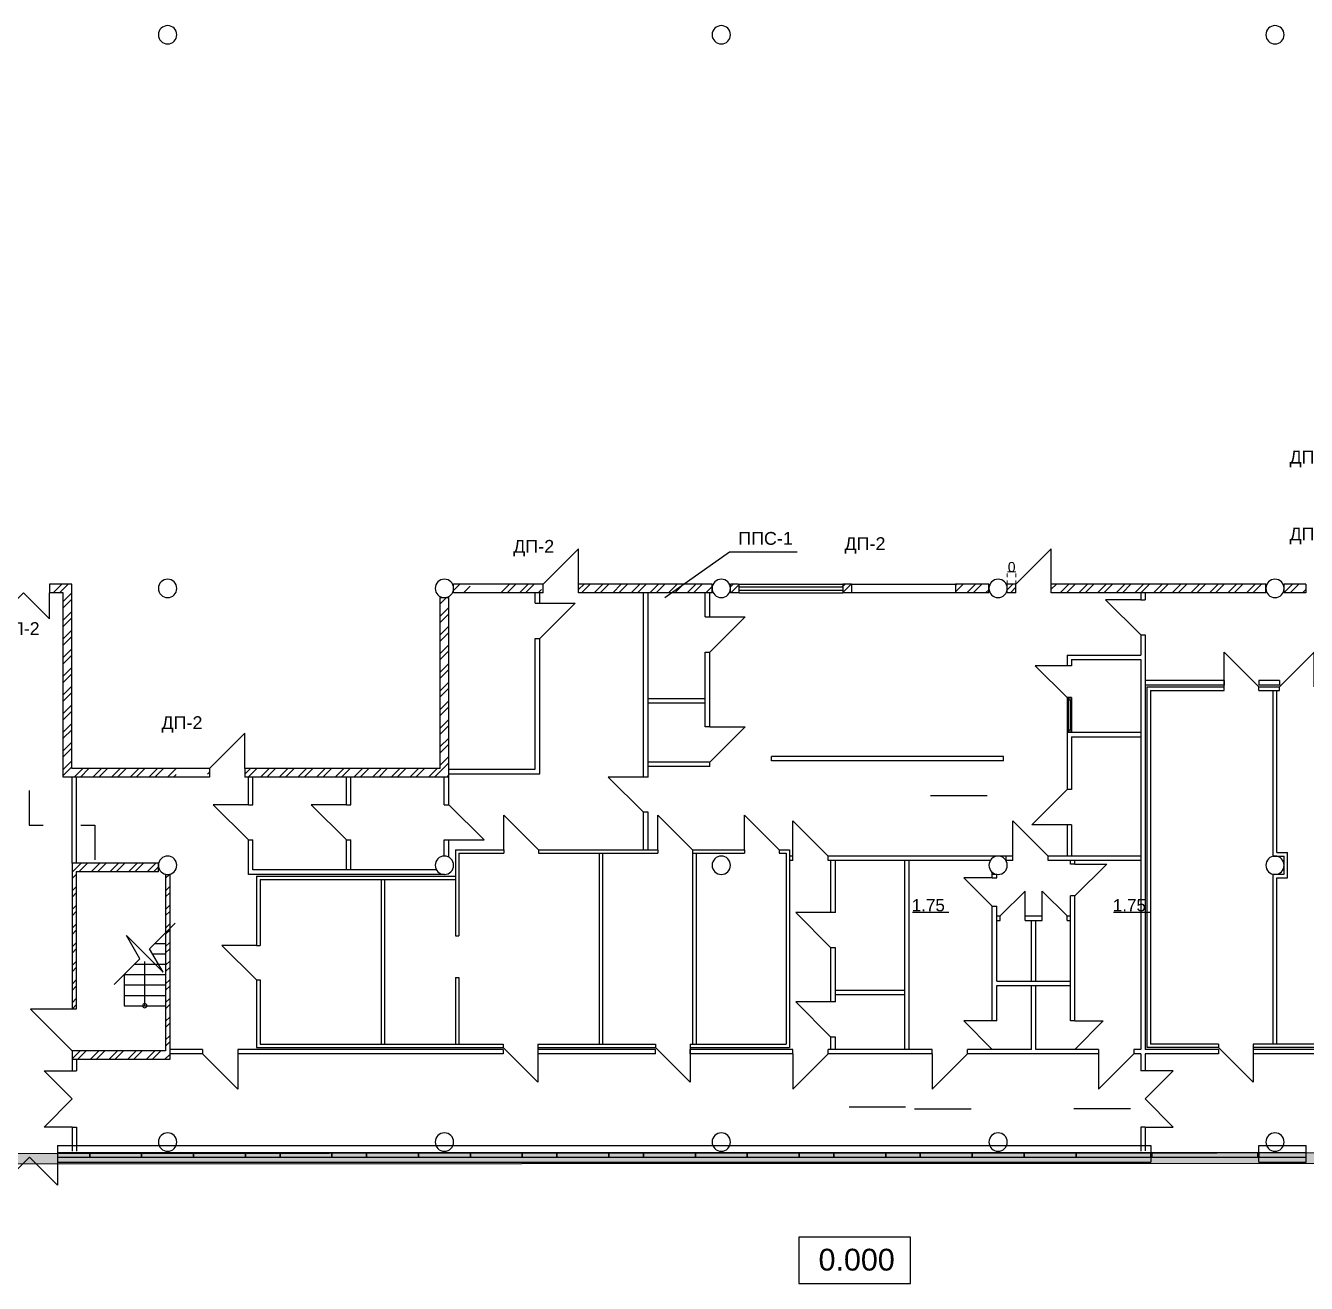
# Model space of a CAD drawing. Header units: metres. Extents: x 183920 to 188551, y 20757 to 23715.
# Drawn here: x 184349.26 to 184386.27, y 20823.28 to 20859.63 of the extents above; entities that cross this region are included whole.
import ezdxf

# ---------------------------------------------------------------- set-up
doc = ezdxf.new("R2010")
doc.units = ezdxf.units.M
for name, pattern in [('RayonDimensionSideLines', [0.02, 0, -0.02]), ('Style_11', [0]), ('Style_19', [0]), ('Style_24', [0]), ('Wall Style 01', [0])]:
    doc.linetypes.add(name, pattern=pattern)
for name, color, linetype, true_color in [('0_1', 7, 'Continuous', 0x000000), ('brick', 12, 'Continuous', 0xbd0000), ('COLON', 5, 'Continuous', 0x0000ff), ('COOL', 4, 'Continuous', 0x00ffff), ('DOORS', 8, 'Continuous', 0x414141), ('DRAW', 7, 'Continuous', 0xffffff), ('FIRE', 6, 'Continuous', 0xff00ff), ('GKL', 5, 'Continuous', 0x0000ff), ('Glass', 4, 'Continuous', 0x00ffff), ('MONOLIT', 7, 'Continuous', 0x691639), ('S', 2, 'Continuous', 0xffff00), ('SENDVICH', 2, 'Continuous', 0xffff00), ('TEXT', 2, 'Continuous', 0xffff00), ('WALL', 7, 'Continuous', 0x000000), ('Walls', 7, 'Continuous', 0x68db4c)]:
    doc.layers.add(name, color=color, linetype=linetype, true_color=true_color)
doc.styles.add('Style_11', font='', dxfattribs={"height": 0.351624})
doc.styles.add('Style_14', font='', dxfattribs={"height": 0.63})
doc.styles.add('Style_30', font='', dxfattribs={"height": 0.288})
doc.styles.add('Style_9', font='', dxfattribs={"height": 0.3708534375})
doc.styles.get('Style_11').set_extended_font_data('arial')
doc.styles.get('Style_14').set_extended_font_data('arial')
doc.styles.get('Style_30').set_extended_font_data('arial')
doc.styles.get('Style_9').set_extended_font_data('arial')
doc.dimstyles.new('Style_10', dxfattribs={"dimtxt": 0.288, "dimasz": 0.002, "dimexe": 0.002, "dimexo": 0, "dimgap": 0.001, "dimtad": 0, "dimtih": 1, "dimtoh": 1, "dimdec": 0, "dimrnd": 1, "dimzin": 0, "dimdsep": 46, "dimtxsty": 'Style_30', "dimcen": 0.09, "dimadec": 0, "dimazin": 0, "dimtfac": 1, "dimtdec": 4, "dimtix": 1, "dimtofl": 0, "dimtmove": 2, "dimatfit": 3, "dimfxl": 1, "dimtolj": 1, "dimtzin": 0, "dimlwd": 5, "dimlwe": 5, "dimarcsym": 0})
pattern_1 = [(45, (-3.600000000000116, 82), (-0.2694076836320746, 0.2694076836320746), []), (45, (-3.420394800000009, 82), (-0.2694076836320746, 0.2694076836320746), [])]

# ---------------------------------------------------------------- blocks, each defined once
blk = doc.blocks.new('*D52')
at = {"layer": 'brick', "color": 0, "linetype": 'RayonDimensionSideLines', "lineweight": 5}
for p, q in [((184377.6324337187, 20843.48854259391), (184377.6324337187, 20843.84037235949)), ((184377.8824337187, 20843.48854259391), (184377.8824337187, 20843.84037235949))]:
    blk.add_line(p, q, dxfattribs=at)
at = {"layer": 'brick', "color": 0, "lineweight": 5}
blk.add_line((184377.8804337186, 20843.83837235949), (184377.6344337187, 20843.83837235949), dxfattribs=at)
at = {"layer": 'brick', "color": 0}
for points in [[(184377.6344337187, 20843.83870569283), (184377.6344337187, 20843.83803902616), (184377.6324337187, 20843.83837235949)], [(184377.8804337186, 20843.83803902616), (184377.8804337186, 20843.83870569283), (184377.8824337187, 20843.83837235949)]]:
    blk.add_solid(points, dxfattribs=at)
at = {"layer": 'Defpoints', "color": 0}
for p in [(184377.6324337187, 20843.83837235949), (184377.6324337187, 20843.48854259391), (184377.8824337187, 20843.48854259391)]:
    blk.add_point(p, dxfattribs=at)
at = {"layer": 'brick', "color": 0, "insert": (184377.7574337187, 20843.98337235949), "char_height": 0.288, "attachment_point": 5, "rotation": 180, "style": 'Style_30'}
blk.add_mtext('\\A1;0 ', dxfattribs=at)

msp = doc.modelspace()

# ---------------------------------------------------------------- hatches: boundary and pattern name
at = {"layer": 'DRAW'}
h = msp.add_hatch(dxfattribs=at)
h.set_pattern_fill('PATTERN_0', color=256, scale=0.04, style=0, pattern_type=2)
h.set_pattern_definition(pattern_1)
h.paths.add_polyline_path([(184350.5974337186, 20843.48654259391), (184349.9974337186, 20843.48654259391), (184349.9974337186, 20843.23654259391), (184350.3474337186, 20843.23654259391), (184350.3474337186, 20837.91154260079), (184353.6160414411, 20837.91154260079), (184353.6160414411, 20838.16154260079), (184350.5974337186, 20838.16154260079), (184350.5974337186, 20843.48654259391)], flags=0)
h = msp.add_hatch(dxfattribs=at)
h.set_pattern_fill('PATTERN_0', color=256, scale=0.04, style=0, pattern_type=2)
h.set_pattern_definition(pattern_1)
h.paths.add_polyline_path([(184367.931274193, 20843.23654259391), (184365.2424337186, 20843.23654259391), (184365.2424337186, 20843.48654259391), (184368.2859442667, 20843.48654259391), (184367.931274193, 20843.23654259391)], flags=0)
edge = h.paths.add_edge_path(flags=0)
edge.add_arc((184369.3674337187, 20843.3615425939), 0.2649999999999503, 151.8554186882178, 179.999999997116, ccw=False)
edge.add_line((184369.1337672897, 20843.48654259391), (184368.2859442667, 20843.48654259391))
edge.add_line((184368.2859442667, 20843.48654259391), (184367.931274193, 20843.23654259391))
edge.add_line((184367.931274193, 20843.23654259391), (184369.1337672897, 20843.23654259391))
edge.add_arc((184369.3674337187, 20843.36154259392), 0.265000000004095, 180.0000000031086, 208.1445813115575, ccw=False)
edge.add_line((184369.1024337187, 20843.36154259391), (184369.1024337187, 20843.36154259391))
h.paths.add_polyline_path([(184364.1674335705, 20843.23654259391), (184363.0115756898, 20843.23654259391), (184363.0115756898, 20843.48654259391), (184364.1674335705, 20843.48654259391), (184364.1674335705, 20843.23654259391)], flags=0)
edge = h.paths.add_edge_path(flags=0)
edge.add_line((184362.1115756898, 20843.48654259391), (184361.6011001476, 20843.48654259391))
edge.add_arc((184361.3674337187, 20843.36154259395), 0.2649999999854638, -9.664120170782553e-09, 28.144581299227127, ccw=False)
edge.add_arc((184361.3674337187, 20843.36154259387), 0.2649999999902037, -28.144581298970195, 9.40707423069398e-09, ccw=False)
edge.add_line((184361.6011001476, 20843.23654259391), (184362.1115756898, 20843.23654259391))
edge.add_line((184362.1115756898, 20843.23654259391), (184362.1115756898, 20843.48654259391))
edge.add_line((184362.1115756898, 20843.48654259391), (184362.1115756898, 20843.48654259391))
edge = h.paths.add_edge_path(flags=0)
edge.add_line((184369.8514606817, 20843.48654259391), (184369.6011001476, 20843.48654259391))
edge.add_arc((184369.3674337187, 20843.36154259395), 0.2649999999853331, -9.671225598140154e-09, 28.14458129923412, ccw=False)
edge.add_arc((184369.3674337187, 20843.36154259387), 0.2649999999894779, -28.144581299009474, 9.44652356338338e-09, ccw=False)
edge.add_line((184369.6011001476, 20843.23654259391), (184369.8514606817, 20843.23654259391))
edge.add_line((184369.8514606817, 20843.23654259391), (184369.8514606817, 20843.48654259391))
edge.add_line((184369.8514606817, 20843.48654259391), (184369.8514606817, 20843.48654259391))
h = msp.add_hatch(dxfattribs=at)
h.set_pattern_fill('PATTERN_0', color=256, scale=0.04, style=0, pattern_type=2)
h.set_pattern_definition(pattern_1)
edge = h.paths.add_edge_path(flags=0)
edge.add_arc((184385.3674337187, 20843.3615425939), 0.2650000000072795, 151.8554186886151, 179.9999999975054)
edge.add_arc((184385.3674337187, 20843.36154259392), 0.2650000000022587, 180.000000003009, 208.144581311657)
edge.add_line((184385.1337672897, 20843.23654259391), (184378.9024337186, 20843.23654259391))
edge.add_line((184378.9024337186, 20843.23654259391), (184378.9024337186, 20843.48654259391))
edge.add_line((184378.9024337186, 20843.48654259391), (184385.1337672897, 20843.48654259391))
edge.add_line((184385.1337672897, 20843.48654259391), (184385.1337672897, 20843.48654259391))
edge = h.paths.add_edge_path(flags=0)
edge.add_arc((184377.3674337187, 20843.3615425939), 0.2649999999997326, 151.855418688206, 179.9999999971278)
edge.add_arc((184377.3674337187, 20843.36154259392), 0.2650000000033765, 180.0000000030697, 208.1445813115965)
edge.add_line((184377.1337672897, 20843.23654259391), (184374.1314606817, 20843.23654259391))
edge.add_line((184374.1314606817, 20843.23654259391), (184376.1324337187, 20843.23654260872))
edge.add_line((184376.1324337187, 20843.23654260872), (184376.1324337187, 20843.48654259391))
edge.add_line((184376.1324337187, 20843.48654259391), (184377.1337672897, 20843.48654259391))
edge.add_line((184377.1337672897, 20843.48654259391), (184377.1337672897, 20843.48654259391))
edge = h.paths.add_edge_path(flags=0)
edge.add_line((184386.2630085959, 20843.48654259391), (184385.6011001476, 20843.48654259391))
edge.add_arc((184385.3674337187, 20843.36154259396), 0.2649999999927277, -1.0057021881948458e-08, 28.144581298833316, ccw=False)
edge.add_arc((184385.3674337187, 20843.36154259387), 0.2649999999877067, -28.144581299105482, 9.542475254420424e-09, ccw=False)
edge.add_line((184385.6011001476, 20843.23654259391), (184386.2630085959, 20843.23654259391))
edge.add_line((184386.2630085959, 20843.23654259391), (184386.2630085959, 20843.48654259391))
edge.add_line((184386.2630085959, 20843.48654259391), (184386.2630085959, 20843.48654259391))
h.paths.add_polyline_path([(184373.1324337187, 20843.23654259391), (184372.8514606817, 20843.23654259391), (184372.8514606817, 20843.48654259391), (184373.1324337187, 20843.48654259391), (184373.1324337187, 20843.23654259391)], flags=0)
edge = h.paths.add_edge_path(flags=0)
edge.add_line((184377.8824337187, 20843.23654259391), (184377.6011001476, 20843.23654259391))
edge.add_arc((184377.3674337187, 20843.36154259387), 0.264999999988752, 331.8554187009511, 360.0000000094858)
edge.add_arc((184377.3674337187, 20843.36154259396), 0.2649999999924517, 359.9999999899281, 388.1445812988484)
edge.add_line((184377.6011001476, 20843.48654259391), (184377.8824337187, 20843.48654259391))
edge.add_line((184377.8824337187, 20843.48654259391), (184377.8824337187, 20843.23654259391))
edge.add_line((184377.8824337187, 20843.23654259391), (184377.8824337187, 20843.23654259391))
edge.add_line((184377.8824337187, 20843.23654259391), (184377.8824337187, 20843.23654259391))
h = msp.add_hatch(dxfattribs=at)
h.set_pattern_fill('PATTERN_0', color=256, scale=0.04, style=0, pattern_type=2)
h.set_pattern_definition(pattern_1)
edge = h.paths.add_edge_path(flags=0)
edge.add_line((184361.4924337186, 20837.91154260079), (184355.5974337186, 20837.91154260079))
edge.add_line((184355.5974337186, 20837.91154260079), (184355.5974337186, 20838.16154260079))
edge.add_line((184355.5974337186, 20838.16154260079), (184361.2424337186, 20838.16154260079))
edge.add_line((184361.2424337186, 20838.16154260079), (184361.2424337186, 20843.127876165))
edge.add_arc((184361.3674337186, 20843.36154259391), 0.2649999999983649, 241.8554186904713, 298.1445813078611)
edge.add_line((184361.4924337186, 20843.127876165), (184361.4924337186, 20837.91154260079))
edge.add_line((184361.4924337186, 20837.91154260079), (184361.4924337186, 20837.91154260079))
h.paths.add_polyline_path([(184354.6974337187, 20838.16154260079), (184354.5774337187, 20838.16154260079), (184354.5774337187, 20837.91154260079), (184354.5160414411, 20837.91154260079), (184354.5160414411, 20838.16154260079), (184355.5714721802, 20838.16154260079), (184354.6974337187, 20838.16154260079), (184354.6974337187, 20838.16154260079)], flags=0)
h = msp.add_hatch(dxfattribs=at)
h.set_pattern_fill('PATTERN_0', color=256, scale=0.04, style=0, pattern_type=2)
h.set_pattern_definition(pattern_1)
h.paths.add_polyline_path([(184350.6074337187, 20830.00154259391), (184350.6074337187, 20829.75154259391), (184353.4274337187, 20829.75154259391), (184353.4274337187, 20835.09654259391), (184353.3674337186, 20835.09654259391), (184353.3074337186, 20835.09654259391), (184353.3074337186, 20830.00154259391), (184350.6074337187, 20830.00154259391)], flags=0)
h.paths.add_polyline_path([(184350.6074337187, 20835.42154259391), (184353.1024337187, 20835.42154259391), (184353.1024337187, 20835.36154259391), (184353.1024337187, 20835.17154259391), (184350.7274337187, 20835.17154259391), (184350.7274337187, 20831.20154259391), (184350.6074337187, 20831.20154259391), (184350.6074337187, 20835.42154259391)], flags=0)
at = {"layer": 'Walls', "transparency": 33554483}
msp.add_hatch(color=256, dxfattribs=at).paths.add_polyline_path([(184280.7873232882, 20827.01502501898), (184280.7874337187, 20826.7150250393), (184418.8040000001, 20826.765829159), (184419.1040000001, 20826.76593958948), (184434.9920000002, 20826.7717879878), (184435.2920000002, 20826.77189841828), (184458.9324340002, 20826.7806005), (184458.9323235697, 20827.08060047967), (184435.2920000002, 20827.0718984386), (184434.9920000002, 20827.07178800812), (184281.0874335005, 20827.01513549003), (184280.7873232882, 20827.01502501898)], flags=0)

# ---------------------------------------------------------------- linework, layer by layer
at = {"layer": '0_1', "linetype": 'Style_19'}
for points in [[(184351.8245910062, 20831.91869988144), (184352.5660123624, 20832.66012123767), (184352.1796420319, 20833.32933428066), (184353.2352254054, 20832.27375090716), (184352.8488550749, 20832.94296395015), (184353.5902764311, 20833.68438530638)], [(184352.930504733, 20832.80154259391), (184353.3074337186, 20832.80154259391)], [(184353.0074337187, 20833.10154259391), (184353.3074337186, 20833.10154259391)], [(184352.4074337186, 20832.50154259391), (184353.3074337186, 20832.50154259391)], [(184352.7074337187, 20831.30154259391), (184352.7074337187, 20831.58090276266), (184352.7074337187, 20832.58090276266)], [(184352.1074337187, 20832.20154259391), (184352.1074337187, 20831.30154259391)], [(184352.1074337187, 20832.20154259391), (184353.3074337186, 20832.20154259391)], [(184352.1074337187, 20831.90154259391), (184353.3074337186, 20831.90154259391)], [(184352.1074337187, 20831.60154259391), (184353.3074337186, 20831.60154259391)], [(184352.1074337187, 20831.30154259391), (184353.3074337186, 20831.30154259391)]]:
    msp.add_lwpolyline(points, dxfattribs=at)
msp.add_lwpolyline([(184352.6474337186, 20831.30154259391, 1), (184352.7674337187, 20831.30154259391, 1), (184352.6474337186, 20831.30154259391)], format="xyb", close=True, dxfattribs=at)
at = {"layer": 'brick', "linetype": 'Style_19'}
for points in [[(184350.5974337186, 20843.48654259391), (184349.9574337187, 20843.48654259391)], [(184349.9574337187, 20843.48654260071), (184349.9574337187, 20843.23654259391)], [(184350.5974337186, 20838.16154260079), (184350.5974337186, 20843.48654259391)], [(184361.6324337187, 20843.23654259391), (184361.6324337187, 20843.48654259391)], [(184364.2224337186, 20843.48654259391), (184361.6324337187, 20843.48654259391)], [(184364.2224337186, 20843.23654259391), (184364.2224337186, 20843.48654259391)], [(184369.1024337187, 20843.48654259391), (184365.2424337186, 20843.48654259391)], [(184365.2424337186, 20843.23654259391), (184365.2424337186, 20843.48654259391)], [(184369.1024337187, 20843.23654259391), (184369.1024337187, 20843.48654259391)], [(184369.8514606817, 20843.48654259391), (184369.6324337187, 20843.48654259391)], [(184369.6324337187, 20843.23654259391), (184369.6324337187, 20843.48654259391)], [(184369.8514606817, 20843.48654260928), (184372.8824337187, 20843.48654260928)], [(184369.8824337187, 20843.23654259391), (184369.8824337187, 20843.48654259391)], [(184373.1324337187, 20843.48654259391), (184372.8824337187, 20843.48654259391)], [(184372.8824337187, 20843.48654260928), (184372.8824337187, 20843.23654260872)], [(184373.1324337187, 20843.48654260928), (184373.1324337187, 20843.23654260872)], [(184373.1324337187, 20843.48654260928), (184376.1324337187, 20843.48654260928)], [(184377.1024337187, 20843.48654259391), (184376.1324337187, 20843.48654259391)], [(184376.1324337187, 20843.48654260928), (184376.1324337187, 20843.23654260872)], [(184377.1024337187, 20843.23654259391), (184377.1024337187, 20843.48654259391)], [(184377.8824337187, 20843.48654259391), (184377.6324337187, 20843.48654259391)], [(184377.6324337187, 20843.23654259391), (184377.6324337187, 20843.48654259391)], [(184377.8824337187, 20843.23654259391), (184377.8824337187, 20843.48654259391)], [(184378.9024337186, 20843.23654259391), (184378.9024337186, 20843.48654259391)], [(184385.1024337187, 20843.48654259391), (184378.9024337186, 20843.48654259391)], [(184385.1024337187, 20843.23654259391), (184385.1024337187, 20843.48654259391)], [(184386.2630085959, 20843.48654259391), (184385.6324337187, 20843.48654259391)], [(184385.6324337187, 20843.23654259391), (184385.6324337187, 20843.48654259391)], [(184386.2630085959, 20843.48654261219), (184386.2630085959, 20843.23654261219)], [(184350.3474337186, 20843.23654259391), (184349.9574337187, 20843.23654259391)], [(184350.3474337186, 20837.91154260079), (184350.3474337186, 20843.23654259391)], [(184364.2224337186, 20843.23654259391), (184361.6324337187, 20843.23654259391)], [(184369.1024337187, 20843.23654259391), (184365.2424337186, 20843.23654259391)], [(184369.8824337187, 20843.23654259391), (184369.6324337187, 20843.23654259391)], [(184369.8824337187, 20843.23654259391), (184372.8824337187, 20843.23654261988)], [(184373.1324337187, 20843.23654259391), (184372.8824337187, 20843.23654259391)], [(184376.1324337187, 20843.23654260872), (184373.1324337187, 20843.23654260872)], [(184377.1024337187, 20843.23654259391), (184376.1324337187, 20843.23654259391)], [(184377.8824337187, 20843.23654259391), (184377.6324337187, 20843.23654259391)], [(184385.1024337187, 20843.23654259391), (184378.9024337186, 20843.23654259391)], [(184386.2630085959, 20843.23654259391), (184385.6324337187, 20843.23654259391)], [(184361.2424337186, 20838.16154260079), (184361.2424337186, 20843.09654259391)], [(184361.2424337186, 20843.09654259391), (184361.4924337186, 20843.09654259391)], [(184361.4924337186, 20837.91154260079), (184361.4924337186, 20843.09654259391)], [(184354.5774337187, 20838.16154260079), (184350.5974337186, 20838.16154260079)], [(184354.5774337187, 20838.16154260079), (184354.5774337187, 20837.91154260079)], [(184361.2424337186, 20838.16154260079), (184355.5974337186, 20838.16154260079)], [(184355.5974337186, 20838.16154260079), (184355.5974337186, 20837.91154260079)], [(184354.5774337187, 20837.91154260079), (184350.3474337186, 20837.91154260079)], [(184361.4924337186, 20837.91154260079), (184355.5974337186, 20837.91154260079)], [(184350.6074337187, 20835.42154259391), (184350.6074337187, 20831.20154259391)], [(184353.1024337187, 20835.42154259391), (184350.6074337187, 20835.42154259391)], [(184353.1024337187, 20835.17154259391), (184353.1024337187, 20835.42154259391)], [(184350.7274337187, 20835.17154259391), (184350.7274337187, 20831.20154259391)], [(184353.1024337187, 20835.17154259391), (184350.7274337187, 20835.17154259391)], [(184353.3074337186, 20835.09654259391), (184353.4274337187, 20835.09654259391)], [(184353.3074337186, 20835.09654259391), (184353.3074337186, 20830.00154259391)], [(184353.4274337187, 20835.09654259391), (184353.4274337187, 20829.75154259391)], [(184350.7274337187, 20831.20154259391), (184350.6074337187, 20831.20154259391)], [(184350.6074337187, 20830.00154259391), (184350.6074337187, 20829.75154259391)], [(184353.3074337186, 20830.00154259391), (184350.6074337187, 20830.00154259391)], [(184353.4274337187, 20830.00154259391), (184353.4274337187, 20829.75154259391)], [(184353.4274337187, 20829.75154259391), (184350.6074337187, 20829.75154259391)]]:
    msp.add_lwpolyline(points, dxfattribs=at)
at = {"layer": 'COLON', "linetype": 'Style_19'}
for points in [[(184353.1024337187, 20859.36154259391, 0.9999999999999999), (184353.6324337187, 20859.36154259391, 0.9999999999999999), (184353.1024337187, 20859.36154259391)], [(184369.1024337187, 20859.36154259391, 0.9999999999999999), (184369.6324337187, 20859.36154259391, 0.9999999999999999), (184369.1024337187, 20859.36154259391)], [(184385.1024337187, 20859.36154259391, 0.9999999999999999), (184385.6324337187, 20859.36154259391, 0.9999999999999999), (184385.1024337187, 20859.36154259391)], [(184353.1024337187, 20843.36154259391, 0.9999999999999999), (184353.6324337187, 20843.36154259391, 0.9999999999999999), (184353.1024337187, 20843.36154259391)], [(184361.1024337187, 20843.36154259391, 0.9999999999999999), (184361.6324337187, 20843.36154259391, 0.9999999999999999), (184361.1024337187, 20843.36154259391)], [(184369.1024337187, 20843.36154259391, 0.9999999999999999), (184369.6324337187, 20843.36154259391, 0.9999999999999999), (184369.1024337187, 20843.36154259391)], [(184377.1024337187, 20843.36154259391, 0.9999999999999999), (184377.6324337187, 20843.36154259391, 0.9999999999999999), (184377.1024337187, 20843.36154259391)], [(184385.1024337187, 20843.36154259391, 0.9999999999999999), (184385.6324337187, 20843.36154259391, 0.9999999999999999), (184385.1024337187, 20843.36154259391)], [(184353.1024337187, 20835.36154259391, 0.9999999999999999), (184353.6324337187, 20835.36154259391, 0.9999999999999999), (184353.1024337187, 20835.36154259391)], [(184361.1024337187, 20835.36154259391, 0.9999999999999999), (184361.6324337187, 20835.36154259391, 0.9999999999999999), (184361.1024337187, 20835.36154259391)], [(184369.1024337187, 20835.36154259391, 0.9999999999999999), (184369.6324337187, 20835.36154259391, 0.9999999999999999), (184369.1024337187, 20835.36154259391)], [(184377.1024337187, 20835.36154259391, 0.9999999999999999), (184377.6324337187, 20835.36154259391, 0.9999999999999999), (184377.1024337187, 20835.36154259391)], [(184385.1024337187, 20835.36154259391, 0.9999999999999999), (184385.6324337187, 20835.36154259391, 0.9999999999999999), (184385.1024337187, 20835.36154259391)], [(184353.1024337187, 20827.36154259391, 0.9999999999999999), (184353.6324337187, 20827.36154259391, 0.9999999999999999), (184353.1024337187, 20827.36154259391)], [(184361.1024337187, 20827.36154259391, 0.9999999999999999), (184361.6324337187, 20827.36154259391, 0.9999999999999999), (184361.1024337187, 20827.36154259391)], [(184369.1024337187, 20827.36154259391, 0.9999999999999999), (184369.6324337187, 20827.36154259391, 0.9999999999999999), (184369.1024337187, 20827.36154259391)], [(184377.1024337187, 20827.36154259391, 0.9999999999999999), (184377.6324337187, 20827.36154259391, 0.9999999999999999), (184377.1024337187, 20827.36154259391)], [(184385.1024337187, 20827.36154259391, 0.9999999999999999), (184385.6324337187, 20827.36154259391, 0.9999999999999999), (184385.1024337187, 20827.36154259391)]]:
    msp.add_lwpolyline(points, format="xyb", close=True, dxfattribs=at)
at = {"layer": 'COOL', "linetype": 'Style_19'}
for points in [[(184383.9024337186, 20840.51654259391), (184383.9024337186, 20841.51654259391), (184384.9024337186, 20840.51654259391)], [(184386.5024337186, 20840.51654259391), (184386.5024337186, 20841.51654259391), (184385.5024337186, 20840.51654259391)], [(184381.6674337187, 20840.51654259391), (184383.9024337186, 20840.51654259391)], [(184381.6674337187, 20840.51654259391), (184381.6674337187, 20830.09155775224)], [(184383.9024337186, 20840.41654259391), (184383.9024337186, 20840.51654259391)], [(184384.9024337186, 20840.51654259391), (184385.5024337186, 20840.51654259391)], [(184384.9024337186, 20840.41654259391), (184384.9024337186, 20840.51654259391)], [(184385.5024337186, 20840.41654259391), (184385.5024337186, 20840.51654259391)], [(184381.7674337187, 20840.41654259391), (184381.7674337187, 20830.19155775224)], [(184381.7674337187, 20840.41654259391), (184383.9024337186, 20840.41654259391)], [(184384.9024337186, 20840.41654259391), (184385.5024337186, 20840.41654259391)], [(184385.3174337187, 20835.62654259391), (184385.3174337187, 20840.41654259391)], [(184385.4174337187, 20835.72654259391), (184385.4174337187, 20840.41654259391)], [(184363.0824337187, 20835.81115942745), (184363.0824337187, 20836.81115942745), (184364.0824337187, 20835.81115942745)], [(184367.5374702855, 20835.81115942745), (184367.5374702855, 20836.81115942745), (184368.5374702855, 20835.81115942745)], [(184370.0374702855, 20835.81115942745), (184370.0374702855, 20836.81115942745), (184371.0374702855, 20835.81115942745)], [(184361.6824337186, 20835.81115942745), (184363.0824337187, 20835.81115942745)], [(184361.6824337186, 20835.81115942745), (184361.6824337186, 20833.32154259391)], [(184361.7824337186, 20835.71115942745), (184361.7824337186, 20833.32154259391)], [(184361.7824337186, 20835.71115942745), (184363.0824337187, 20835.71115942745)], [(184363.0824337187, 20835.81115942745), (184363.0824337187, 20835.71115942745)], [(184364.0824337187, 20835.81115942745), (184367.5374702855, 20835.81115942745)], [(184364.0824337187, 20835.81115942745), (184364.0824337187, 20835.71115942745)], [(184364.0824337187, 20835.71115942745), (184367.5374702855, 20835.71115942745)], [(184365.8374702855, 20835.71115942745), (184365.8374702855, 20830.19154260613)], [(184365.9374702855, 20835.71115942745), (184365.9374702855, 20830.19154260613)], [(184367.5374702855, 20835.81115942745), (184367.5374702855, 20835.71115942745)], [(184368.5374702855, 20835.81115942745), (184370.0374702855, 20835.81115942745)], [(184368.5374702855, 20835.81115942745), (184368.5374702855, 20830.19154260613)], [(184368.5374702855, 20835.71115942745), (184370.0374702855, 20835.71115942745)], [(184368.6374702855, 20835.71115942745), (184368.6374702855, 20830.19154260613)], [(184370.0374702855, 20835.81115942745), (184370.0374702855, 20835.71115942745)], [(184371.0374702855, 20835.81115942745), (184371.3374702855, 20835.81115942745)], [(184371.0374702855, 20835.81115942745), (184371.0374702855, 20835.71115942745)], [(184371.0374702855, 20835.71115942745), (184371.2374702855, 20835.71115942745)], [(184371.2374702855, 20835.71115942745), (184371.2374702855, 20830.19154260613)], [(184371.3374702855, 20835.81115942745), (184371.3374702855, 20830.09154260613)], [(184385.4174337187, 20835.72654259391), (184385.7324337187, 20835.72654259391)], [(184385.7324337187, 20835.00130232032), (184385.7324337187, 20835.72654259391)], [(184385.3174337187, 20835.62654259391), (184385.6324337187, 20835.62654259391)], [(184385.6324337187, 20835.10130232032), (184385.6324337187, 20835.62654259391)], [(184355.9374702855, 20835.04654259391), (184361.6824337186, 20835.04654259391)], [(184355.9374702855, 20835.04654259391), (184355.9374702855, 20833.04654259391)], [(184385.3174337187, 20835.10130232032), (184385.6324337187, 20835.10130232032)], [(184385.3174337187, 20830.19155775224), (184385.3174337187, 20835.10130232032)], [(184385.4174337187, 20835.00130232032), (184385.7324337187, 20835.00130232032)], [(184385.4174337187, 20830.19155775224), (184385.4174337187, 20835.00130232032)], [(184356.0374702855, 20834.94654259391), (184356.0374702855, 20833.04654259391)], [(184356.0374702855, 20834.94654259391), (184361.6824337186, 20834.94654259391)], [(184359.5374702855, 20834.94654259391), (184359.5374702855, 20830.19154260613)], [(184359.6374702855, 20834.94654259391), (184359.6374702855, 20830.19154260613)], [(184361.6824337186, 20833.32154259391), (184361.7824337186, 20833.32154259391)], [(184355.9374702855, 20833.04654259391), (184354.9374702855, 20833.04654259391), (184355.9374702855, 20832.04654259391)], [(184355.9374702855, 20833.04654259391), (184356.0374702855, 20833.04654259391)], [(184355.9374702855, 20832.04654259391), (184356.0374702855, 20832.04654259391)], [(184355.9374702855, 20832.04654259391), (184355.9374702855, 20830.09154260613)], [(184356.0374702855, 20832.04654259391), (184356.0374702855, 20830.19154260613)], [(184361.6824337186, 20832.12154259391), (184361.6824337186, 20830.19154260613)], [(184361.6824337186, 20832.12154259391), (184361.7824337186, 20832.12154259391)], [(184361.7824337186, 20832.12154259391), (184361.7824337186, 20830.19154260613)], [(184356.0374702855, 20830.19154260613), (184363.0675045173, 20830.19154260613)], [(184363.0675045173, 20830.19154260613), (184363.0675045173, 20830.09154260613)], [(184364.0675045173, 20830.19154260613), (184364.0675045173, 20830.09154260613)], [(184364.0675045173, 20830.19154260613), (184367.4675045173, 20830.19154260613)], [(184367.4675045173, 20830.19154260613), (184367.4675045173, 20830.09154260613)], [(184368.4675045173, 20830.19154260613), (184368.4675045173, 20830.09154260613)], [(184368.4675045173, 20830.19154260613), (184371.2374702855, 20830.19154260613)], [(184383.7374369218, 20830.19155775224), (184381.7674337187, 20830.19155775224)], [(184383.7374369218, 20830.19155775224), (184383.7374369218, 20830.09155775224)], [(184384.7374369218, 20830.19155775224), (184384.7374369218, 20830.09155775224)], [(184386.5374369218, 20830.19155775224), (184384.7374369218, 20830.19155775224)], [(184355.9374702855, 20830.09154260613), (184363.0675045173, 20830.09154260613)], [(184364.0675045173, 20830.09154260613), (184364.0675045173, 20829.09154260613), (184363.0675045173, 20830.09154260613)], [(184364.0675045173, 20830.09154260613), (184367.4675045173, 20830.09154260613)], [(184368.4675045173, 20830.09154260613), (184368.4675045173, 20829.09154260613), (184367.4675045173, 20830.09154260613)], [(184368.4675045173, 20830.09154260613), (184371.3374702855, 20830.09154260613)], [(184383.7374369218, 20830.09155775224), (184381.6674337187, 20830.09155775224)], [(184384.7374369218, 20830.09155775224), (184384.7374369218, 20829.09155775224), (184383.7374369218, 20830.09155775224)], [(184386.5374369218, 20830.09155775224), (184384.7374369218, 20830.09155775224)]]:
    msp.add_lwpolyline(points, dxfattribs=at)
at = {"layer": 'DOORS', "linetype": 'Style_24'}
for points in [[(184365.2424337186, 20843.48654259391), (184365.2424337186, 20844.50654259391), (184364.2224337186, 20843.48654259391)], [(184378.9024337186, 20843.48654259391), (184378.9024337186, 20844.50654259391), (184377.8824337187, 20843.48654259391)], [(184348.4574337187, 20843.23654259391), (184348.4574337255, 20842.48654259391), (184349.2074337187, 20843.23654260078), (184349.9574337255, 20842.48654260765), (184349.9574337187, 20843.23654260765)], [(184369.8824337187, 20843.411542609), (184372.8824337187, 20843.411542609)], [(184369.8824337187, 20843.311542609), (184372.8824337187, 20843.311542609)], [(184355.5974337186, 20838.16154260079), (184355.5974337186, 20839.18154260079), (184354.5774337187, 20838.16154260079)]]:
    msp.add_lwpolyline(points, dxfattribs=at)
at = {"layer": 'DOORS', "linetype": 'Style_19'}
for points in [[(184364.1224337186, 20842.93654259391), (184365.1424337187, 20842.93654259391), (184364.1224337186, 20841.91654259391)], [(184381.4874337187, 20843.03654259391), (184380.4674337186, 20843.03654259391), (184381.4874337187, 20842.01654259391)], [(184369.0324337186, 20842.53654259391), (184370.0524337187, 20842.53654259391), (184369.0324337186, 20841.51654259391)], [(184379.3574337187, 20841.12654259391), (184378.4374337186, 20841.12654259391), (184379.3574337187, 20840.20654259391)], [(184369.0324337186, 20839.36115942744), (184370.0524337187, 20839.36115942744), (184369.0324337186, 20838.34115942744)], [(184367.1224337186, 20837.91115942744), (184366.1024337187, 20837.91115942744), (184367.1224337186, 20836.89115942745)], [(184379.3574337187, 20836.52654259392), (184378.3374337186, 20836.52654259392), (184379.3574337187, 20837.54654259392)], [(184355.7024337187, 20837.11154260079), (184354.6824337186, 20837.11154260079), (184355.7024337187, 20836.09154260079)], [(184358.5324337186, 20837.11154260079), (184357.5124337187, 20837.11154260079), (184358.5324337186, 20836.09154260079)], [(184361.4924337186, 20836.09154260079), (184362.5124337187, 20836.09154260079), (184361.4924337186, 20837.11154260079)], [(184371.4374702855, 20835.62654259388), (184371.4374702855, 20836.64654259388), (184372.4574702855, 20835.62654259388)], [(184377.7954688037, 20835.62654259392), (184377.7954688037, 20836.64654259392), (184378.8154688037, 20835.62654259392)], [(184379.5874702855, 20835.39654259392), (184380.5074702855, 20835.39654259392), (184379.5874702855, 20834.47654259392)], [(184377.1974702855, 20834.99957327507), (184376.3774702855, 20834.99957327507), (184377.1974702855, 20834.17957327507)], [(184378.1474702855, 20833.89654259391), (184378.1474702855, 20834.61654259391), (184377.4274702855, 20833.89654259391)], [(184378.6374702855, 20833.89611280085), (184378.6374702855, 20834.61611280085), (184379.3574702855, 20833.89611280085)], [(184372.5374702855, 20833.99654259389), (184371.5174702855, 20833.99654259389), (184372.5374702855, 20832.97654259389)], [(184372.5374702856, 20831.41654259388), (184371.5174702856, 20831.41654259388), (184372.5374702856, 20830.39654259388)], [(184350.6074337187, 20831.20154259391), (184349.4074337186, 20831.20154259391), (184350.6074337187, 20830.00154259391)], [(184377.1974702855, 20830.86125721028), (184376.3774702855, 20830.86125720993), (184377.1974702859, 20830.04125721028)], [(184379.5834221487, 20830.86125721028), (184380.4034221487, 20830.86125720993), (184379.5834221483, 20830.04125721028)], [(184355.3974337186, 20829.91414106428), (184355.3974337186, 20828.89414106428), (184354.3774337186, 20829.91154260667)], [(184371.4374702855, 20829.9115426086), (184371.4374702857, 20828.8915426086), (184372.4574702855, 20829.91154260872)], [(184375.4574702855, 20829.91154260906), (184375.4574702855, 20828.89154260906), (184376.4774702855, 20829.91154260906)], [(184380.2674337187, 20829.91154260973), (184380.2674337187, 20828.89154260973), (184381.2874337187, 20829.91154260973)], [(184350.6074337187, 20827.79654260975), (184349.7974337187, 20827.79654260975), (184350.6074337187, 20828.60654260975), (184349.7974337187, 20829.41654260975), (184350.6074337187, 20829.41654260975)], [(184381.6174337186, 20827.79654260976), (184382.4274337187, 20827.79654260976), (184381.6174337186, 20828.60654260976), (184382.4274337187, 20829.41654260976), (184381.6174337186, 20829.41654260976)], [(184350.1874337186, 20826.92654259391), (184350.1874337186, 20826.11654259391), (184349.3774337186, 20826.92654259391), (184348.5674337187, 20826.11654259391), (184348.5674337187, 20826.92654259391)]]:
    msp.add_lwpolyline(points, dxfattribs=at)
msp.add_lwpolyline([(184381.8124337186, 20826.92654259391), (184384.8724337186, 20826.92654259391), (184384.8724337186, 20827.04654259391), (184381.8124337186, 20827.04654259391), (184381.8124337186, 20826.92654259391)], close=True, dxfattribs=at)
at = {"layer": 'FIRE', "linetype": 'Style_19'}
msp.add_lwpolyline([(184367.7366632727, 20843.09936516152), (184369.6055940071, 20844.4167378925), (184371.5555940071, 20844.4167378925)], dxfattribs=at)
at = {"layer": 'GKL', "linetype": 'Style_19'}
for points in [[(184363.9924337186, 20842.93654259391), (184363.9924337186, 20843.23654259391)], [(184364.1224337186, 20842.93654259391), (184364.1224337186, 20843.23654259391)], [(184367.1224337186, 20837.91115942744), (184367.1224337186, 20843.23654259391)], [(184367.2524337186, 20837.91115942744), (184367.2524337186, 20843.23654259391)], [(184368.9024337186, 20842.53654259391), (184368.9024337186, 20843.23654259391)], [(184369.0324337186, 20842.53654259391), (184369.0324337186, 20843.23654259391)], [(184381.4874337187, 20843.23654259391), (184381.4874337187, 20843.03654259391)], [(184381.6174337186, 20843.23654259391), (184381.6174337186, 20843.03654259391)], [(184363.9924337186, 20842.93654259391), (184364.1224337186, 20842.93654259391)], [(184381.4874337187, 20843.03654259391), (184381.6174337186, 20843.03654259391)], [(184368.9024337186, 20842.53654259391), (184369.0324337186, 20842.53654259391)], [(184381.4874337187, 20842.01654259391), (184381.6174337186, 20842.01654259391)], [(184381.4874337187, 20842.01654259391), (184381.4874337187, 20841.43654259391)], [(184381.6174337186, 20842.01654259391), (184381.6174337186, 20830.04154260625)], [(184363.9924337186, 20841.91654259391), (184364.1224337186, 20841.91654259391)], [(184363.9924337186, 20838.13654259391), (184363.9924337186, 20841.91654259391)], [(184364.1224337186, 20838.00654259391), (184364.1224337186, 20841.91654259391)], [(184368.9024337186, 20839.36115942744), (184368.9024337186, 20841.51654259391)], [(184368.9024337186, 20841.51654259391), (184369.0324337186, 20841.51654259391)], [(184369.0324337186, 20839.36115942744), (184369.0324337186, 20841.51654259391)], [(184379.3574337187, 20841.43654259391), (184381.4874337187, 20841.43654259391)], [(184379.3574337187, 20841.43654259391), (184379.3574337187, 20841.12654259391)], [(184379.4874337187, 20841.30654259391), (184381.4874337187, 20841.30654259391)], [(184379.4874337187, 20841.30654259391), (184379.4874337187, 20841.12654259391)], [(184381.4874337187, 20841.30654259391), (184381.4874337187, 20830.04154260625)], [(184379.4874337187, 20841.12654259391), (184379.3574337187, 20841.12654259391)], [(184383.9024337186, 20840.69654259391), (184381.6174337186, 20840.69654259391)], [(184383.9024337186, 20840.56654259391), (184381.6174337186, 20840.56654259391)], [(184383.9024337186, 20840.69654259391), (184383.9024337186, 20840.56654259391)], [(184384.9024337186, 20840.69654259391), (184384.9024337186, 20840.56654259391)], [(184385.5024337186, 20840.69654259391), (184384.9024337186, 20840.69654259391)], [(184385.5024337186, 20840.56654259391), (184384.9024337186, 20840.56654259391)], [(184385.5024337186, 20840.69654259391), (184385.5024337186, 20840.56654259391)], [(184368.9024337186, 20840.17115942745), (184367.2524337186, 20840.17115942745)], [(184379.3574337187, 20840.20654259391), (184379.3574337187, 20837.54654259392)], [(184379.4874337187, 20840.20654259391), (184379.3574337187, 20840.20654259391)], [(184379.4874337187, 20840.20654259391), (184379.4874337187, 20839.20654259391)], [(184368.9024337186, 20840.04115942744), (184367.2524337186, 20840.04115942744)], [(184369.0324337186, 20839.36115942744), (184368.9024337186, 20839.36115942744)], [(184379.3574337187, 20839.20654259391), (184381.4874337187, 20839.20654259391)], [(184379.4874337187, 20839.07654259391), (184379.4874337187, 20837.54654259392)], [(184379.4874337187, 20839.07654259391), (184381.4874337187, 20839.07654259391)], [(184369.0324337186, 20838.34115942744), (184367.2524337186, 20838.34115942744)], [(184369.0324337186, 20838.21115942745), (184369.0324337186, 20838.34115942744)], [(184377.5174776729, 20838.50654259391), (184370.8174776729, 20838.50654259387)], [(184370.8174776729, 20838.37654259391), (184370.8174776729, 20838.50654259391)], [(184377.5174776729, 20838.37654259391), (184370.8174776729, 20838.37654259387)], [(184377.5174776729, 20838.37654259391), (184377.5174776729, 20838.50654259391)], [(184361.4924337186, 20838.13654259391), (184363.9924337186, 20838.13654259391)], [(184361.4924337186, 20838.00654259391), (184364.1224337186, 20838.00654259391)], [(184369.0324337186, 20838.21115942745), (184367.2524337186, 20838.21115942745)], [(184350.6074337187, 20835.42154259391), (184350.6074337187, 20837.91154260079)], [(184350.7374337187, 20835.42154259391), (184350.7374337187, 20837.91154260079)], [(184355.7024337187, 20837.11154260079), (184355.7024337187, 20837.91154260079)], [(184355.8324337187, 20837.11154260079), (184355.8324337187, 20837.91154260079)], [(184358.5324337186, 20837.11154260079), (184358.5324337186, 20837.91154260079)], [(184358.6624337187, 20837.11154260079), (184358.6624337187, 20837.91154260079)], [(184361.3624337187, 20837.11154260079), (184361.3624337187, 20837.91154260079)], [(184361.4924337186, 20837.11154260079), (184361.4924337186, 20837.91154260079)], [(184367.2524337186, 20837.91115942744), (184367.1224337186, 20837.91115942744)], [(184379.4874337187, 20837.54654259392), (184379.3574337187, 20837.54654259392)], [(184355.7024337187, 20837.11154260079), (184355.8324337187, 20837.11154260079)], [(184358.5324337186, 20837.11154260079), (184358.6624337187, 20837.11154260079)], [(184361.3624337187, 20837.11154260079), (184361.4924337186, 20837.11154260079)], [(184367.2524337186, 20836.89115942745), (184367.1224337186, 20836.89115942745)], [(184367.1224337186, 20835.81215942745), (184367.1224337186, 20836.89115942745)], [(184367.2524337186, 20835.81215942745), (184367.2524337186, 20836.89115942745)], [(184379.4874337187, 20836.52654259392), (184379.3574337187, 20836.52654259392)], [(184379.3574337187, 20836.52654259392), (184379.3574337187, 20835.62654259392)], [(184379.4874337187, 20836.52654259392), (184379.4874337187, 20835.62654259392)], [(184355.7024337187, 20836.09154260079), (184355.8324337187, 20836.09154260079)], [(184355.7024337187, 20835.09654259391), (184355.7024337187, 20836.09154260079)], [(184355.8324337187, 20835.22654259391), (184355.8324337187, 20836.09154260079)], [(184358.5324337186, 20835.22654259391), (184358.5324337186, 20836.09154260079)], [(184358.5324337186, 20836.09154260079), (184358.6624337187, 20836.09154260079)], [(184358.6624337187, 20835.22654259391), (184358.6624337187, 20836.09154260079)], [(184361.3624337187, 20836.09154260079), (184361.4924337186, 20836.09154260079)], [(184361.3624337187, 20835.6264954199), (184361.3624337187, 20836.09154260079)], [(184361.4924337186, 20835.59520902282), (184361.4924337186, 20836.09154260079)], [(184371.4374702855, 20835.62654259388), (184371.3374702855, 20835.62654259388)], [(184371.4374702855, 20835.49654259388), (184371.3374702855, 20835.49654259388)], [(184371.4374702855, 20835.49654259388), (184371.4374702855, 20835.62654259388)], [(184372.4574702855, 20835.49654259389), (184372.4574702855, 20835.62654259388)], [(184377.7954688037, 20835.62654259392), (184372.4574702855, 20835.62654259388)], [(184377.1393986336, 20835.49654259391), (184372.4574702855, 20835.49654259389)], [(184372.5374702855, 20833.99654259389), (184372.5374702855, 20835.4965425939)], [(184372.6674702855, 20833.99654259389), (184372.6674702855, 20835.4965425939)], [(184374.6674702855, 20830.04154260621), (184374.6674702855, 20835.4965425939)], [(184374.7974702855, 20830.04154260621), (184374.7974702855, 20835.4965425939)], [(184377.5954688037, 20835.49654259391), (184377.5954688037, 20835.62654259391)], [(184377.7954688037, 20835.49654259392), (184377.5954688037, 20835.49654259391)], [(184377.7954688037, 20835.49654259391), (184377.7954688037, 20835.62654259392)], [(184378.8154688037, 20835.49654259391), (184378.8154688037, 20835.62654259392)], [(184381.4874337186, 20835.62654259393), (184378.8154688037, 20835.62654259392)], [(184381.4874337186, 20835.49654259393), (184378.8154688037, 20835.49654259392)], [(184379.4574702855, 20835.39654259392), (184379.4574702855, 20835.49654259392)], [(184379.5874702855, 20835.39654259392), (184379.4574702855, 20835.39654259392)], [(184379.5874702855, 20835.39654259392), (184379.5874702855, 20835.49654259392)], [(184361.3674337186, 20835.09654259391), (184355.7024337187, 20835.09654259391)], [(184361.1393986336, 20835.22654259391), (184355.8324337187, 20835.22654259391)], [(184377.1974702855, 20834.99957327507), (184377.1974702855, 20835.15822650649)], [(184377.1974702855, 20835.09957327507), (184377.3274702855, 20835.09957327507)], [(184377.1974702855, 20834.99957327507), (184377.3274702855, 20834.99957327507)], [(184377.3274702855, 20834.99957327507), (184377.3274702855, 20835.09957327507)], [(184379.5874702855, 20834.47654259392), (184379.4574702855, 20834.47654259392)], [(184379.4574702855, 20830.86125721123), (184379.4574702855, 20834.47654259392)], [(184379.5874702855, 20830.86125721129), (184379.5874702855, 20834.47654259392)], [(184372.6674702855, 20833.99654259389), (184372.5374702855, 20833.99654259389)], [(184377.1974702855, 20834.17957327507), (184377.3274702855, 20834.17957327507)], [(184377.1974702855, 20830.86125721028), (184377.1974702855, 20834.17957327507)], [(184377.3274702855, 20832.01654259391), (184377.3274702855, 20834.17957327507)], [(184377.3274702855, 20833.89654259391), (184377.4274702855, 20833.89654259391)], [(184377.4274702855, 20833.76654259391), (184377.4274702855, 20833.89654259391)], [(184378.1474702855, 20833.89654259391), (184378.6374702855, 20833.89654259391)], [(184378.1474702855, 20833.76654259391), (184378.1474702855, 20833.89654259391)], [(184378.6374702855, 20833.76654259391), (184378.6374702855, 20833.89654259391)], [(184379.3574702855, 20833.76654259391), (184379.3574702855, 20833.89654259391)], [(184379.3574702855, 20833.89654259391), (184379.4574702855, 20833.89654259391)], [(184377.3274702855, 20833.76654259391), (184377.4274702855, 20833.76654259391)], [(184378.1474702855, 20833.76654259391), (184378.6374702855, 20833.76654259391)], [(184378.3274702855, 20832.01654259391), (184378.3274702855, 20833.76625720318)], [(184378.4574702855, 20832.01654259391), (184378.4574702855, 20833.76625720318)], [(184379.3574702855, 20833.76654259391), (184379.4574702855, 20833.76654259391)], [(184372.6674702855, 20832.97654259389), (184372.5374702855, 20832.97654259389)], [(184372.5374702855, 20831.41654259388), (184372.5374702855, 20832.97654259389)], [(184372.6674702855, 20831.41654259388), (184372.6674702855, 20832.97654259389)], [(184377.3274702855, 20832.01654259391), (184379.4574702855, 20832.01654259391)], [(184374.6674702855, 20831.7465425939), (184372.6674702855, 20831.74654259389)], [(184377.3274702855, 20831.88654259391), (184379.4574702855, 20831.88654259391)], [(184377.3274702855, 20830.86125721033), (184377.3274702855, 20831.88654259391)], [(184378.3274702855, 20830.04154260623), (184378.3274702855, 20831.88654259391)], [(184378.4574702855, 20830.04154260623), (184378.4574702855, 20831.88654259391)], [(184372.6674702855, 20831.41654259388), (184372.5374702855, 20831.41654259388)], [(184374.6674702855, 20831.6165425939), (184372.6674702855, 20831.61654259389)], [(184377.3274702855, 20830.86125721033), (184377.1974702855, 20830.86125721028)], [(184379.5874702855, 20830.86125721129), (184379.4574702855, 20830.86125721123)], [(184372.6674702855, 20830.39654259388), (184372.5374702855, 20830.39654259388)], [(184372.5374702855, 20830.04154260621), (184372.5374702855, 20830.39654259388)], [(184372.6674702855, 20830.04154260621), (184372.6674702855, 20830.39654259388)], [(184354.3774337186, 20830.0415426061), (184353.4274337187, 20830.04154260609)], [(184354.3774337186, 20829.91154260667), (184353.4274337187, 20829.91154260656)], [(184354.3774337186, 20830.0415426061), (184354.3774337186, 20829.91154260667)], [(184355.3974337186, 20830.0415426061), (184355.3974337186, 20829.91154260678)], [(184363.0675045173, 20830.04154260614), (184355.3974337186, 20830.0415426061)], [(184363.0675045173, 20829.91154260765), (184355.3974337186, 20829.91154260678)], [(184363.0675045173, 20830.04154260614), (184363.0675045173, 20829.91154260765)], [(184364.0675045173, 20830.04154260615), (184364.0675045173, 20829.91154260777)], [(184367.4675045173, 20830.04154260617), (184364.0675045173, 20830.04154260615)], [(184367.4675045173, 20829.91154260815), (184364.0675045173, 20829.91154260777)], [(184367.4675045173, 20829.91154260815), (184367.4675045173, 20830.04154260617)], [(184368.4675045173, 20829.91154260827), (184368.4675045173, 20830.04154260617)], [(184371.4374702855, 20830.04154260619), (184368.4675045173, 20830.04154260617)], [(184371.4374702855, 20829.9115426086), (184368.4675045173, 20829.91154260827)], [(184371.4374702855, 20829.9115426086), (184371.4374702855, 20830.04154260619)], [(184375.4574702855, 20830.04154260622), (184372.4574702855, 20830.0415426062)], [(184372.4574702855, 20829.91154260872), (184372.4574702855, 20830.0415426062)], [(184375.4574702855, 20829.91154260906), (184372.4574702855, 20829.91154260872)], [(184375.4574702855, 20829.91154260906), (184375.4574702855, 20830.04154260622)], [(184378.3274702855, 20830.04154260623), (184376.4774702855, 20830.04154260622)], [(184376.4774702855, 20829.91154260906), (184376.4774702855, 20830.04154260622)], [(184380.2674337187, 20829.91154260961), (184376.4774702855, 20829.91154260918)], [(184380.2674337187, 20830.04154260624), (184378.4574702855, 20830.04154260623)], [(184380.2674337187, 20830.04154260625), (184380.2674337187, 20829.91154260973)], [(184381.2874337187, 20830.04154260625), (184381.2874337187, 20829.91154260973)], [(184381.4874337187, 20830.04154260625), (184381.2874337187, 20830.04154260625)], [(184381.4874337187, 20829.91154260975), (184381.2874337187, 20829.91154260972)], [(184381.4874337187, 20829.91154260975), (184381.4874337187, 20829.41654260974)], [(184383.7374369218, 20830.04154260626), (184381.6174337186, 20830.04154260625)], [(184381.6174337186, 20829.91154260976), (184381.6174337186, 20829.41654260976)], [(184383.7374369218, 20829.91154261), (184381.6174337186, 20829.91154260976)], [(184383.7374369218, 20830.04154260626), (184383.7374369218, 20829.91154261)], [(184384.7374369218, 20830.04154260627), (184384.7374369218, 20829.91154261011)], [(184386.5374369218, 20830.04154260628), (184384.7374369218, 20830.04154260627)], [(184386.5374369218, 20829.91154261032), (184384.7374369218, 20829.91154261011)], [(184350.6074337187, 20829.75154259391), (184350.6074337187, 20829.41654260975)], [(184350.6074337187, 20829.41654260975), (184350.7374337187, 20829.41654260975)], [(184350.7374337187, 20829.75154259391), (184350.7374337187, 20829.41654260975)], [(184381.6174337186, 20829.41654260976), (184381.4874337187, 20829.41654260974)], [(184350.6074337187, 20827.79654260975), (184350.6074337187, 20827.09654259391)], [(184350.6074337187, 20827.79654260975), (184350.7374337187, 20827.79654260975)], [(184350.7374337187, 20827.79654260975), (184350.7374337187, 20827.09654259391)], [(184381.4874337187, 20827.79654260974), (184381.4874337187, 20827.09654259391)], [(184381.6174337186, 20827.79654260976), (184381.4874337188, 20827.79654260974)], [(184381.6174337186, 20827.79654260976), (184381.6174337186, 20827.11154259391)]]:
    msp.add_lwpolyline(points, dxfattribs=at)
at = {"layer": 'Glass', "linetype": 'Style_19'}
for points in [[(184379.3924337187, 20840.20654259391), (184379.3924337187, 20840.14654259391), (184379.4524337187, 20840.14654259391), (184379.4524337187, 20840.20654259391), (184379.3924337187, 20840.20654259391)], [(184379.3924337187, 20839.26654259391), (184379.3924337187, 20839.20654259391), (184379.4524337187, 20839.20654259391), (184379.4524337187, 20839.26654259391), (184379.3924337187, 20839.26654259391)], [(184351.1174337186, 20826.92654259391), (184352.6174337186, 20826.92654259391), (184352.6174337186, 20827.04654259391), (184351.1174337186, 20827.04654259391), (184351.1174337186, 20826.92654259391)], [(184354.1174337186, 20826.92654259391), (184355.6174337186, 20826.92654259391), (184355.6174337186, 20827.04654259391), (184354.1174337186, 20827.04654259391), (184354.1174337186, 20826.92654259391)], [(184356.6174337186, 20826.92654259391), (184358.1174337186, 20826.92654259391), (184358.1174337186, 20827.04654259391), (184356.6174337186, 20827.04654259391), (184356.6174337186, 20826.92654259391)], [(184359.1174337186, 20826.92654259391), (184360.6174337186, 20826.92654259391), (184360.6174337186, 20827.04654259391), (184359.1174337186, 20827.04654259391), (184359.1174337186, 20826.92654259391)], [(184362.1174337186, 20826.92654259391), (184363.6174337186, 20826.92654259391), (184363.6174337186, 20827.04654259391), (184362.1174337186, 20827.04654259391), (184362.1174337186, 20826.92654259391)], [(184364.6174337186, 20826.92654259391), (184366.1174337186, 20826.92654259391), (184366.1174337186, 20827.04654259391), (184364.6174337186, 20827.04654259391), (184364.6174337186, 20826.92654259391)], [(184367.1174337186, 20826.92654259391), (184368.6174337186, 20826.92654259391), (184368.6174337186, 20827.04654259391), (184367.1174337186, 20827.04654259391), (184367.1174337186, 20826.92654259391)], [(184370.1174337186, 20826.92654259391), (184371.6174337186, 20826.92654259391), (184371.6174337186, 20827.04654259391), (184370.1174337186, 20827.04654259391), (184370.1174337186, 20826.92654259391)], [(184372.6174337186, 20826.92654259391), (184374.1174337186, 20826.92654259391), (184374.1174337186, 20827.04654259391), (184372.6174337186, 20827.04654259391), (184372.6174337186, 20826.92654259391)], [(184375.1174337186, 20826.92654259391), (184376.6174337186, 20826.92654259391), (184376.6174337186, 20827.04654259391), (184375.1174337186, 20827.04654259391), (184375.1174337186, 20826.92654259391)], [(184378.1174337186, 20826.92654259391), (184379.6174337186, 20826.92654259391), (184379.6174337186, 20827.04654259391), (184378.1174337186, 20827.04654259391), (184378.1174337186, 20826.92654259391)]]:
    msp.add_lwpolyline(points, close=True, dxfattribs=at)
for points in [[(184379.3924337187, 20840.14654259391), (184379.3924337187, 20839.26654259391)], [(184379.4524337187, 20840.14654259391), (184379.4524337187, 20839.26654259391)]]:
    msp.add_lwpolyline(points, dxfattribs=at)
at = {"layer": 'MONOLIT', "linetype": 'Style_19'}
for points in [[(184350.1874337186, 20827.26154259391), (184350.1874337186, 20826.78154259391)], [(184350.1874337186, 20827.26154259391), (184381.7824337186, 20827.26154259391)], [(184381.7824337186, 20827.26154259391), (184381.7824337186, 20826.78154259391)], [(184384.9024337186, 20826.78154259391), (184384.9024337186, 20827.26154259391)], [(184384.9024337186, 20827.26154259391), (184386.2670085959, 20827.26154259391)], [(184386.2670085959, 20826.78154259391), (184386.2670085959, 20827.26154259391)], [(184350.1874337186, 20826.78154259391), (184381.7824337186, 20826.78154259391)], [(184384.9024337186, 20826.78154259391), (184386.2670085959, 20826.78154259391)]]:
    msp.add_lwpolyline(points, dxfattribs=at)
at = {"layer": 'S', "linetype": 'Style_19'}
for points in [[(184377.045748102, 20837.36590490969), (184375.4107460175, 20837.36590490969)], [(184375.9394955719, 20833.99384181939), (184374.8935250677, 20833.99384181939)], [(184381.7495471961, 20833.99384181939), (184380.7035766919, 20833.99384181939)], [(184373.0593878263, 20828.37841966687), (184374.6870131591, 20828.37841966687)], [(184376.5866960186, 20828.31623984452), (184374.9516939341, 20828.31623984452)], [(184381.188190113, 20828.32295556417), (184379.5531880285, 20828.32295556417)]]:
    msp.add_lwpolyline(points, dxfattribs=at)
at = {"layer": 'SENDVICH', "linetype": 'Style_19'}
for points in [[(184350.1874337186, 20826.92654259391), (184351.1174337186, 20826.92654259391), (184351.1174337186, 20827.04654259391), (184350.1874337186, 20827.04654259391), (184350.1874337186, 20826.92654259391)], [(184352.6174337186, 20826.92654259391), (184354.1174337186, 20826.92654259391), (184354.1174337186, 20827.04654259391), (184352.6174337186, 20827.04654259391), (184352.6174337186, 20826.92654259391)], [(184355.6174337186, 20826.92654259391), (184356.6174337186, 20826.92654259391), (184356.6174337186, 20827.04654259391), (184355.6174337186, 20827.04654259391), (184355.6174337186, 20826.92654259391)], [(184358.1174337186, 20826.92654259391), (184359.1174337186, 20826.92654259391), (184359.1174337186, 20827.04654259391), (184358.1174337186, 20827.04654259391), (184358.1174337186, 20826.92654259391)], [(184360.6174337186, 20826.92654259391), (184362.1174337186, 20826.92654259391), (184362.1174337186, 20827.04654259391), (184360.6174337186, 20827.04654259391), (184360.6174337186, 20826.92654259391)], [(184363.6174337186, 20826.92654259391), (184364.6174337186, 20826.92654259391), (184364.6174337186, 20827.04654259391), (184363.6174337186, 20827.04654259391), (184363.6174337186, 20826.92654259391)], [(184366.1174337186, 20826.92654259391), (184367.1174337186, 20826.92654259391), (184367.1174337186, 20827.04654259391), (184366.1174337186, 20827.04654259391), (184366.1174337186, 20826.92654259391)], [(184368.6174337186, 20826.92654259391), (184370.1174337186, 20826.92654259391), (184370.1174337186, 20827.04654259391), (184368.6174337186, 20827.04654259391), (184368.6174337186, 20826.92654259391)], [(184371.6174337186, 20826.92654259391), (184372.6174337186, 20826.92654259391), (184372.6174337186, 20827.04654259391), (184371.6174337186, 20827.04654259391), (184371.6174337186, 20826.92654259391)], [(184374.1174337186, 20826.92654259391), (184375.1174337186, 20826.92654259391), (184375.1174337186, 20827.04654259391), (184374.1174337186, 20827.04654259391), (184374.1174337186, 20826.92654259391)], [(184376.6174337186, 20826.92654259391), (184378.1174337186, 20826.92654259391), (184378.1174337186, 20827.04654259391), (184376.6174337186, 20827.04654259391), (184376.6174337186, 20826.92654259391)], [(184379.6174337186, 20826.92654259391), (184381.7824337186, 20826.92654259391), (184381.7824337186, 20827.04654259391), (184379.6174337186, 20827.04654259391), (184379.6174337186, 20826.92654259391)], [(184384.9024337186, 20826.92654259391), (184386.2670085959, 20826.92654259391), (184386.2670085959, 20827.04654259391), (184384.9024337186, 20827.04654259391), (184384.9024337186, 20826.92654259391)]]:
    msp.add_lwpolyline(points, close=True, dxfattribs=at)
at = {"layer": 'TEXT', "linetype": 'Style_19'}
msp.add_lwpolyline([(184371.6044479541, 20823.27786881195), (184374.8361423754, 20823.27786881195), (184374.8361423754, 20824.61604559333), (184371.6044479541, 20824.61604559333), (184371.6044479541, 20823.27786881195)], close=True, dxfattribs=at)
at = {"layer": 'WALL', "linetype": 'Style_11'}
for points in [[(184349.3674337186, 20837.51791622218), (184349.3674337186, 20836.51823176145), (184349.7679105439, 20836.51823176145)], [(184350.8618523421, 20836.51823176145), (184351.2622988104, 20836.51823176145), (184351.2622988104, 20835.51792215371)]]:
    msp.add_lwpolyline(points, dxfattribs=at)
at = {"layer": 'Walls', "linetype": 'Wall Style 01'}
for points in [[(184280.7873232882, 20827.01502501898), (184280.7874337187, 20826.7150250393), (184418.8040000001, 20826.765829159)], [(184281.0874335005, 20827.01513549003), (184434.9920000002, 20827.07178800812)]]:
    msp.add_lwpolyline(points, dxfattribs=at)

# ---------------------------------------------------------------- texts
at = {"layer": 'S', "char_height": 0.351624, "width": 1.51991666666665, "attachment_point": 8, "style": 'Style_11'}
for insert in [(184375.3497602279, 20834.02516616404), (184381.1598118521, 20834.02516616404)]:
    msp.add_mtext('1.75', dxfattribs=dict(at, insert=insert))
at = {"layer": 'TEXT'}
for s, insert, char_height, width, attachment_point, style in [('ДП-2', (184385.7873792076, 20846.86447142036), 0.3708534375, 1.994980015370881, 7, 'Style_9'), ('ППС-1', (184370.6455701638, 20844.6167378925), 0.3708534375, 2.309976859903127, 8, 'Style_9'), ('ДП-2', (184385.7873792076, 20844.63934753306), 0.3708534375, 1.994980015370881, 7, 'Style_9'), ('ДП-2', (184363.3542390099, 20844.2844066446), 0.3708534375, 1.994980015370881, 7, 'Style_9'), ('ДП-2', (184372.9277830946, 20844.36251492118), 0.3708534375, 1.994980015370881, 7, 'Style_9'), ('ДП-2', (184348.4860826621, 20841.90728285853), 0.3708534375, 1.994980015370881, 7, 'Style_9'), ('ДП-2', (184353.1906103454, 20839.18921797042), 0.3708534375, 1.994980015370881, 7, 'Style_9'), ('0.000', (184373.2791338795, 20823.6397515974), 0.63, 2.4375, 8, 'Style_14')]:
    msp.add_mtext(s, dxfattribs=dict(at, insert=insert, char_height=char_height, width=width, attachment_point=attachment_point, style=style))

# ---------------------------------------------------------------- dimensions: what is measured, and where the dimension line sits
at = {"layer": 'brick'}
dim = msp.add_linear_dim(base=(184377.6324337187, 20843.83837235949), p1=(184377.8824337187, 20843.48854259391), p2=(184377.6324337187, 20843.48854259391), angle=180, dimstyle='Style_10', override={"dimpost": ' '}, dxfattribs=at)
dim.commit()
dim.dimension.update_dxf_attribs({"geometry": '*D52', "text_midpoint": (184377.7574337187, 20843.98337235949), "dimtype": 160, "text_rotation": 180})

doc.saveas('drawing.dxf')
